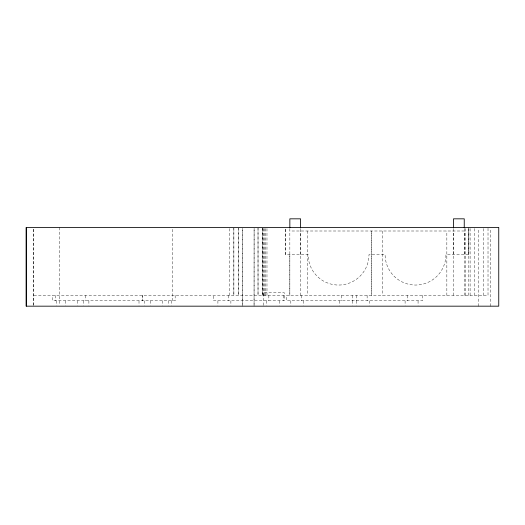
<?xml version="1.0" encoding="UTF-8"?>
<svg xmlns="http://www.w3.org/2000/svg" width="525" height="525" viewBox="0 0 525 525"><rect width="100%" height="100%" fill="white"/><g stroke="black" fill="none" stroke-linecap="round" stroke-linejoin="round"><path stroke-width="0.39" stroke-dasharray="2.62 1.97" d="M33.41 305.353L33.41 228.244L33.41 306.173M172.207 300.799L172.207 227.423M175.16 295.431L175.16 300.799L52.736 300.799L52.736 295.431M229.392 295.431L229.392 228.237M242.307 306.173L242.307 228.244M254.107 228.244L254.061 306.173L254.087 228.244M262.9 295.431L262.9 228.237M263.616 295.431L263.616 228.237M264.6 295.431L264.6 228.237M265.755 295.431L265.755 228.237M266.976 295.431L266.976 228.237M285.233 254.625L285.233 228.218L285.233 254.625L308.142 254.625A30.424 30.424 0 0 0 338.566 285.049A30.424 30.424 0 0 0 368.99 254.625L385.101 254.625A30.424 30.424 0 0 0 415.524 285.049A30.424 30.424 0 0 0 445.955 254.625L468.858 254.625L468.858 227.423M289.846 228.565L289.846 295.431L289.846 254.625M300.589 254.625L300.589 231M446.847 295.431L446.847 231M453.502 295.431L453.502 231M464.244 295.431L464.244 231L289.846 231M465.642 295.431L465.642 228.237M468.805 295.431L468.838 228.218L468.753 254.625M470.111 295.431L470.111 228.237M474.587 295.431L474.587 228.237M478.524 306.173L478.524 228.244M483.538 295.431L483.538 228.237M488.014 228.237L488.014 295.431L33.41 295.431M490.337 306.173L490.337 228.244M464.244 228.565L464.244 254.625M453.502 228.565L453.502 254.625M422.454 295.431L422.454 300.799L286.44 300.799L286.44 295.431M418.071 300.799L418.071 305.406M407.63 295.431L407.63 300.799M405.097 300.799L405.097 305.406M382.417 231L382.417 295.431M369.666 300.799L369.666 305.406M367.133 295.431L367.133 300.799M356.692 300.799L356.692 305.406M356.587 295.431L356.587 300.799M352.308 295.431L352.308 300.799M352.203 300.799L352.203 305.406M341.762 295.431L341.762 300.799M339.235 300.799L339.235 305.406M307.243 231L307.243 295.431M303.798 300.799L303.798 305.406M301.265 295.431L301.265 300.799M300.589 228.565L300.589 295.431M290.824 300.799L290.824 305.406M283.671 295.431L283.671 300.799M279.287 300.799L279.287 305.406M268.846 295.431L268.846 300.799M266.313 300.799L266.313 305.406M263.215 305.406L263.215 292.747L284.333 292.747L284.333 300.799L213.524 300.799L213.524 295.431M242.274 228.244L242.274 306.173M230.882 300.799L230.882 305.406M228.349 295.431L228.349 300.799M217.908 300.799L217.908 305.406M171.577 300.799L171.577 305.406M168.623 300.799L168.623 305.406M162.455 300.799L162.455 305.406M150.642 300.799L150.642 305.406M144.467 300.799L144.467 305.406M139.007 300.799L139.007 305.406M88.889 300.799L88.889 305.406M85.312 295.431L85.312 300.799M83.436 300.799L83.436 305.406M77.26 300.799L77.26 305.406M65.448 300.799L65.448 305.406M59.272 227.423L59.272 305.406M56.319 300.799L56.319 305.406M55.689 295.431L55.689 300.799M142.583 295.431L142.583 300.799L142.583 295.431M233.861 228.237L233.861 295.431L233.861 228.237M238.337 228.237L238.337 295.431L238.337 228.237M258.024 228.237L258.024 295.431L258.024 228.237M262.513 228.237L262.5 295.431L262.5 228.237M371.674 231L371.674 295.431L371.674 231"/><path stroke-width="0.79" d="M26.25 306.173L26.25 227.423L498.75 227.423L498.75 306.173L26.25 306.173L26.25 227.423M464.244 227.752L464.244 218.827L453.502 218.827L453.502 227.752M300.589 227.752L300.589 218.827L289.846 218.827L289.846 227.752"/></g></svg>
